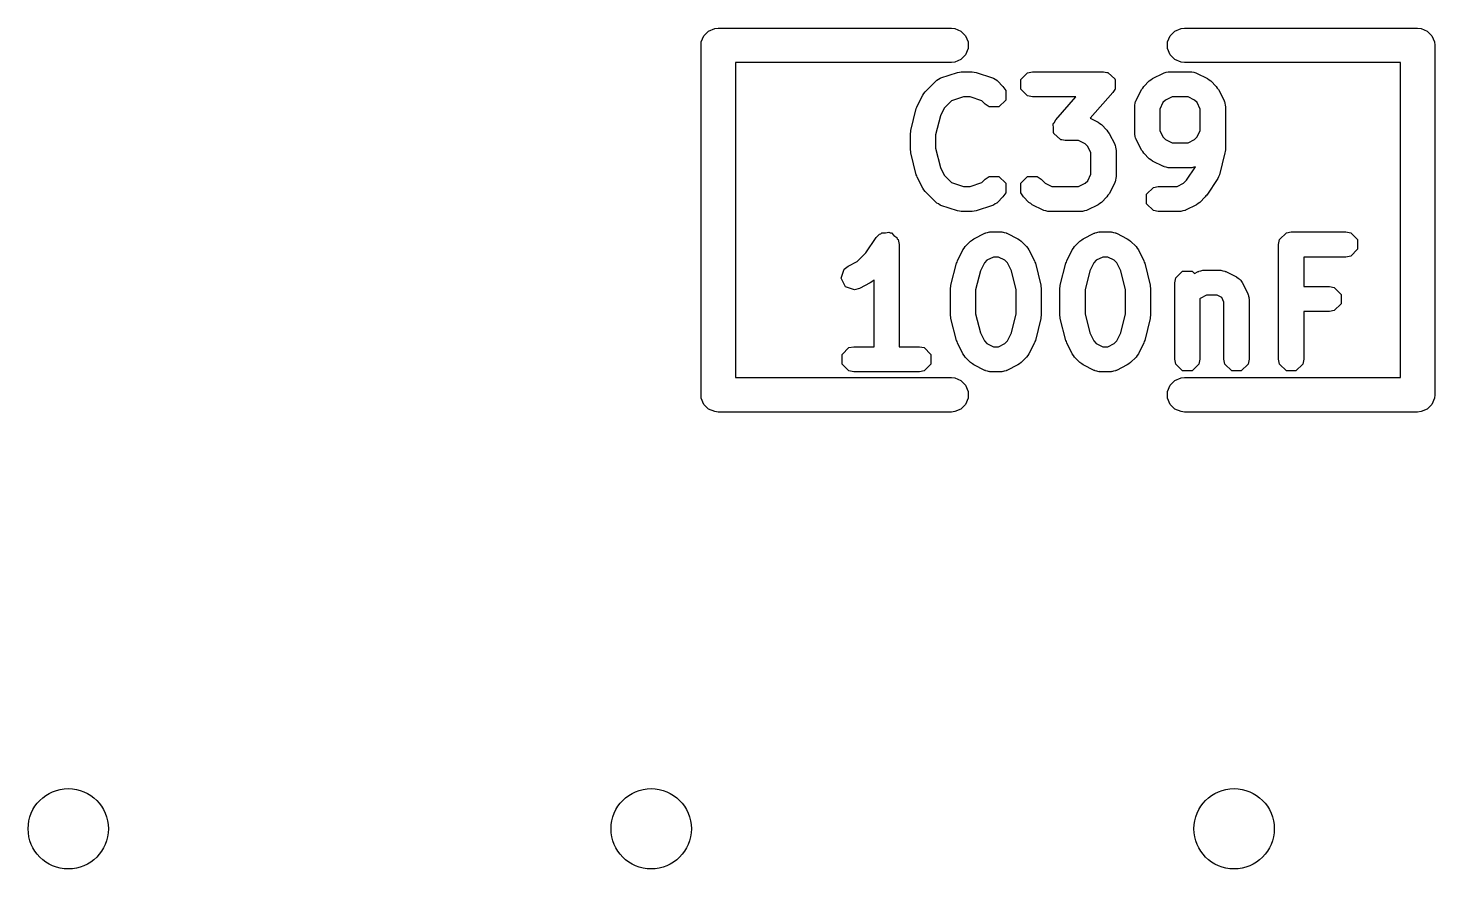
# Model space of a CAD drawing. Extents: x 3.77 to 7.16, y -4.93 to -3.32.
# Drawn here: x 6.1932 to 6.4346, y -4.6106 to -4.4662 of the extents above; entities that cross this region are included whole.
import ezdxf

# ---------------------------------------------------------------- set-up
doc = ezdxf.new("R2010")
doc.units = 0
doc.header["$MEASUREMENT"] = 0
doc.layers.add('BLACK', color=7, linetype='CONTINUOUS')

msp = doc.modelspace()

# ---------------------------------------------------------------- linework, layer by layer
at = {"layer": 'BLACK', "linetype": 'CONTINUOUS'}
for p, q in [((6.30914, -4.46755), (6.30996, -4.46673)), ((6.30996, -4.46673), (6.31102, -4.46629)), ((6.31102, -4.46629), (6.3116, -4.46623)), ((6.3116, -4.46623), (6.3516, -4.46623)), ((6.3516, -4.46623), (6.35218, -4.46629)), ((6.35218, -4.46629), (6.35324, -4.46673)), ((6.35324, -4.46673), (6.35405, -4.46755)), ((6.38914, -4.46755), (6.38996, -4.46673)), ((6.38996, -4.46673), (6.39102, -4.46629)), ((6.39102, -4.46629), (6.3916, -4.46623)), ((6.3916, -4.46623), (6.4316, -4.46623)), ((6.4316, -4.46623), (6.43218, -4.46629)), ((6.43218, -4.46629), (6.43324, -4.46673)), ((6.43324, -4.46673), (6.43405, -4.46755)), ((6.30865, -4.46919), (6.3087, -4.46861)), ((6.30865, -4.52919), (6.30865, -4.46919)), ((6.3087, -4.46861), (6.30914, -4.46755)), ((6.35405, -4.46755), (6.3545, -4.46861)), ((6.3545, -4.46861), (6.3545, -4.46976)), ((6.3887, -4.46861), (6.38914, -4.46755)), ((6.3887, -4.46976), (6.3887, -4.46861)), ((6.43405, -4.46755), (6.4345, -4.46861)), ((6.4345, -4.46861), (6.43455, -4.46919)), ((6.43455, -4.46919), (6.43455, -4.52919)), ((6.35324, -4.47164), (6.35218, -4.47208)), ((6.35405, -4.47083), (6.35324, -4.47164)), ((6.3545, -4.46976), (6.35405, -4.47083)), ((6.38914, -4.47083), (6.3887, -4.46976)), ((6.38996, -4.47164), (6.38914, -4.47083)), ((6.39102, -4.47208), (6.38996, -4.47164)), ((6.3516, -4.47214), (6.31455, -4.47214)), ((6.31455, -4.47214), (6.31455, -4.52623)), ((6.34981, -4.47478), (6.35263, -4.47384)), ((6.35218, -4.47208), (6.3516, -4.47214)), ((6.35263, -4.47384), (6.35297, -4.47379)), ((6.35297, -4.47379), (6.35331, -4.47373)), ((6.35331, -4.47373), (6.35518, -4.47373)), ((6.35518, -4.47373), (6.35552, -4.47379)), ((6.35552, -4.47379), (6.35586, -4.47384)), ((6.35586, -4.47384), (6.35868, -4.47478)), ((6.36352, -4.47505), (6.36468, -4.47389)), ((6.36468, -4.47389), (6.3655, -4.47373)), ((6.3655, -4.47373), (6.3777, -4.47373)), ((6.3777, -4.47373), (6.3783, -4.47385)), ((6.3783, -4.47385), (6.37839, -4.47384)), ((6.37839, -4.47384), (6.37842, -4.47387)), ((6.37842, -4.47387), (6.37852, -4.47389)), ((6.37852, -4.47389), (6.37905, -4.47443)), ((6.37905, -4.47443), (6.37962, -4.47492)), ((6.38612, -4.47489), (6.38799, -4.47395)), ((6.38799, -4.47395), (6.3881, -4.47393)), ((6.3881, -4.47393), (6.38813, -4.47389)), ((6.38813, -4.47389), (6.38847, -4.47382)), ((6.38847, -4.47382), (6.3888, -4.47373)), ((6.3888, -4.47373), (6.38885, -4.47375)), ((6.38885, -4.47375), (6.38895, -4.47373)), ((6.38895, -4.47373), (6.39271, -4.47373)), ((6.3916, -4.47214), (6.39102, -4.47208)), ((6.42865, -4.47214), (6.3916, -4.47214)), ((6.39271, -4.47373), (6.39281, -4.47375)), ((6.39281, -4.47375), (6.39286, -4.47373)), ((6.39286, -4.47373), (6.39319, -4.47382)), ((6.39319, -4.47382), (6.39353, -4.47389)), ((6.39353, -4.47389), (6.39356, -4.47393)), ((6.39356, -4.47393), (6.39367, -4.47395)), ((6.39367, -4.47395), (6.39554, -4.47489)), ((6.42865, -4.52623), (6.42865, -4.47214)), ((6.3471, -4.47717), (6.34897, -4.47529)), ((6.34897, -4.47529), (6.34906, -4.47524)), ((6.34906, -4.47524), (6.34908, -4.47519)), ((6.34908, -4.47519), (6.34938, -4.47502)), ((6.34938, -4.47502), (6.34967, -4.47483)), ((6.34967, -4.47483), (6.34972, -4.47483)), ((6.34972, -4.47483), (6.34981, -4.47478)), ((6.35868, -4.47478), (6.35877, -4.47483)), ((6.35877, -4.47483), (6.35882, -4.47483)), ((6.35882, -4.47483), (6.35911, -4.47502)), ((6.35911, -4.47502), (6.35941, -4.47519)), ((6.35941, -4.47519), (6.35943, -4.47524)), ((6.35943, -4.47524), (6.35952, -4.47529)), ((6.35952, -4.47529), (6.36046, -4.47623)), ((6.36046, -4.47623), (6.36092, -4.47693)), ((6.36352, -4.4767), (6.36352, -4.47505)), ((6.36468, -4.47786), (6.36352, -4.4767)), ((6.37962, -4.47676), (6.37932, -4.47729)), ((6.37962, -4.47492), (6.37963, -4.475)), ((6.37968, -4.4767), (6.37962, -4.47676)), ((6.37963, -4.475), (6.37968, -4.47505)), ((6.37968, -4.47505), (6.37968, -4.47581)), ((6.37968, -4.47581), (6.37973, -4.47657)), ((6.37973, -4.47657), (6.37968, -4.47665)), ((6.37968, -4.47665), (6.37968, -4.4767)), ((6.38328, -4.47867), (6.38422, -4.47679)), ((6.38422, -4.47679), (6.38443, -4.47652)), ((6.38443, -4.47652), (6.38462, -4.47623)), ((6.38462, -4.47623), (6.38556, -4.47529)), ((6.38556, -4.47529), (6.38584, -4.4751)), ((6.38584, -4.4751), (6.38612, -4.47489)), ((6.39554, -4.47489), (6.39582, -4.4751)), ((6.39582, -4.4751), (6.3961, -4.47529)), ((6.3961, -4.47529), (6.39704, -4.47623)), ((6.39704, -4.47623), (6.39723, -4.47652)), ((6.39723, -4.47652), (6.39744, -4.47679)), ((6.39744, -4.47679), (6.39838, -4.47867)), ((6.34576, -4.47961), (6.34669, -4.47773)), ((6.34669, -4.47773), (6.3469, -4.47746)), ((6.3469, -4.47746), (6.3471, -4.47717)), ((6.35165, -4.47869), (6.35038, -4.47996)), ((6.35366, -4.47803), (6.35165, -4.47869)), ((6.35483, -4.47803), (6.35366, -4.47803)), ((6.35684, -4.47869), (6.35483, -4.47803)), ((6.35741, -4.47927), (6.35684, -4.47869)), ((6.35811, -4.47974), (6.35741, -4.47927)), ((6.36092, -4.47858), (6.35976, -4.47974)), ((6.36092, -4.47693), (6.36092, -4.47858)), ((6.3655, -4.47803), (6.36468, -4.47786)), ((6.37296, -4.47803), (6.3655, -4.47803)), ((6.36951, -4.48197), (6.37296, -4.47803)), ((6.37932, -4.47729), (6.37544, -4.48172)), ((6.38306, -4.47948), (6.38315, -4.47914)), ((6.38315, -4.47914), (6.38322, -4.47881)), ((6.38322, -4.47881), (6.38325, -4.47877)), ((6.38325, -4.47877), (6.38328, -4.47867)), ((6.38791, -4.47903), (6.38735, -4.48014)), ((6.38835, -4.47858), (6.38791, -4.47903)), ((6.38946, -4.47803), (6.38835, -4.47858)), ((6.3922, -4.47803), (6.38946, -4.47803)), ((6.39331, -4.47858), (6.3922, -4.47803)), ((6.39375, -4.47903), (6.39331, -4.47858)), ((6.39431, -4.48014), (6.39375, -4.47903)), ((6.39838, -4.47867), (6.39841, -4.47877)), ((6.39841, -4.47877), (6.39845, -4.47881)), ((6.39845, -4.47881), (6.39851, -4.47914)), ((6.39851, -4.47914), (6.3986, -4.47948)), ((6.34465, -4.4838), (6.34559, -4.48005)), ((6.34559, -4.48005), (6.34569, -4.47983)), ((6.34569, -4.47983), (6.34576, -4.47961)), ((6.34971, -4.48132), (6.34889, -4.48458)), ((6.35038, -4.47996), (6.34971, -4.48132)), ((6.35976, -4.47974), (6.35811, -4.47974)), ((6.37544, -4.48172), (6.37678, -4.4824)), ((6.38305, -4.47963), (6.38307, -4.47952)), ((6.38305, -4.48432), (6.38305, -4.47963)), ((6.38307, -4.47952), (6.38306, -4.47948)), ((6.38735, -4.48014), (6.38735, -4.48381)), ((6.39431, -4.48381), (6.39431, -4.48014)), ((6.3986, -4.47948), (6.39859, -4.47952)), ((6.39859, -4.47952), (6.39861, -4.47963)), ((6.39861, -4.47963), (6.39861, -4.48713)), ((6.34459, -4.48432), (6.34464, -4.48406)), ((6.34464, -4.48406), (6.34465, -4.4838)), ((6.36909, -4.48269), (6.36914, -4.48261)), ((6.36914, -4.48345), (6.36909, -4.48269)), ((6.36914, -4.48256), (6.36921, -4.4825)), ((6.36914, -4.48261), (6.36914, -4.48256)), ((6.36914, -4.4842), (6.36914, -4.48345)), ((6.36921, -4.4825), (6.36951, -4.48197)), ((6.37678, -4.4824), (6.37705, -4.48261)), ((6.37705, -4.48261), (6.37734, -4.4828)), ((6.37734, -4.4828), (6.37828, -4.48374)), ((6.37828, -4.48374), (6.37847, -4.48402)), ((6.37847, -4.48402), (6.37868, -4.4843)), ((6.38735, -4.48381), (6.38791, -4.48492)), ((6.39375, -4.48492), (6.39431, -4.48381)), ((6.34459, -4.48713), (6.34459, -4.48432)), ((6.34889, -4.48458), (6.34889, -4.48687)), ((6.3692, -4.48426), (6.36914, -4.4842)), ((6.3692, -4.48433), (6.3692, -4.48426)), ((6.36977, -4.48483), (6.3692, -4.48433)), ((6.37031, -4.48537), (6.36977, -4.48483)), ((6.37041, -4.48539), (6.37031, -4.48537)), ((6.37044, -4.48542), (6.37041, -4.48539)), ((6.37053, -4.48541), (6.37044, -4.48542)), ((6.37113, -4.48553), (6.37053, -4.48541)), ((6.37344, -4.48553), (6.37113, -4.48553)), ((6.37455, -4.48609), (6.37344, -4.48553)), ((6.37499, -4.48653), (6.37455, -4.48609)), ((6.37555, -4.48764), (6.37499, -4.48653)), ((6.37868, -4.4843), (6.37962, -4.48617)), ((6.37962, -4.48617), (6.37965, -4.48628)), ((6.37965, -4.48628), (6.37968, -4.48631)), ((6.37968, -4.48631), (6.37975, -4.48665)), ((6.38307, -4.48443), (6.38305, -4.48432)), ((6.38306, -4.48447), (6.38307, -4.48443)), ((6.38315, -4.4848), (6.38306, -4.48447)), ((6.38322, -4.48514), (6.38315, -4.4848)), ((6.38325, -4.48518), (6.38322, -4.48514)), ((6.38328, -4.48528), (6.38325, -4.48518)), ((6.38422, -4.48716), (6.38328, -4.48528)), ((6.38791, -4.48492), (6.38835, -4.48537)), ((6.38835, -4.48537), (6.38946, -4.48592)), ((6.38946, -4.48592), (6.3922, -4.48592)), ((6.3922, -4.48592), (6.39331, -4.48537)), ((6.39331, -4.48537), (6.39375, -4.48492)), ((6.34464, -4.48739), (6.34459, -4.48713)), ((6.34465, -4.48766), (6.34464, -4.48739)), ((6.34559, -4.49141), (6.34465, -4.48766)), ((6.34889, -4.48687), (6.34971, -4.49014)), ((6.37555, -4.49132), (6.37555, -4.48764)), ((6.37975, -4.48665), (6.37984, -4.48698)), ((6.37984, -4.48698), (6.37983, -4.48703)), ((6.37983, -4.48703), (6.37985, -4.48713)), ((6.37985, -4.48713), (6.37985, -4.49182)), ((6.38443, -4.48743), (6.38422, -4.48716)), ((6.38462, -4.48772), (6.38443, -4.48743)), ((6.38556, -4.48865), (6.38462, -4.48772)), ((6.38584, -4.48885), (6.38556, -4.48865)), ((6.38612, -4.48906), (6.38584, -4.48885)), ((6.39854, -4.48766), (6.39761, -4.49141)), ((6.39856, -4.48739), (6.39854, -4.48766)), ((6.39861, -4.48713), (6.39856, -4.48739)), ((6.34971, -4.49014), (6.35038, -4.49149)), ((6.37499, -4.49243), (6.37555, -4.49132)), ((6.38799, -4.49), (6.38612, -4.48906)), ((6.3881, -4.49002), (6.38799, -4.49)), ((6.38813, -4.49006), (6.3881, -4.49002)), ((6.38847, -4.49013), (6.38813, -4.49006)), ((6.3888, -4.49022), (6.38847, -4.49013)), ((6.38885, -4.4902), (6.3888, -4.49022)), ((6.38895, -4.49022), (6.38885, -4.4902)), ((6.39271, -4.49022), (6.38895, -4.49022)), ((6.39197, -4.49233), (6.39348, -4.49007)), ((6.39281, -4.4902), (6.39271, -4.49022)), ((6.39286, -4.49022), (6.39281, -4.4902)), ((6.39319, -4.49013), (6.39286, -4.49022)), ((6.39348, -4.49007), (6.39319, -4.49013)), ((6.34569, -4.49162), (6.34559, -4.49141)), ((6.34576, -4.49185), (6.34569, -4.49162)), ((6.34669, -4.49372), (6.34576, -4.49185)), ((6.3469, -4.494), (6.34669, -4.49372)), ((6.35038, -4.49149), (6.35165, -4.49276)), ((6.35165, -4.49276), (6.35366, -4.49343)), ((6.35366, -4.49343), (6.35483, -4.49343)), ((6.35483, -4.49343), (6.35684, -4.49276)), ((6.35684, -4.49276), (6.35741, -4.49218)), ((6.35741, -4.49218), (6.35811, -4.49171)), ((6.35811, -4.49171), (6.35976, -4.49171)), ((6.35976, -4.49171), (6.36092, -4.49288)), ((6.36092, -4.49288), (6.36092, -4.49452)), ((6.36352, -4.49288), (6.36468, -4.49171)), ((6.36352, -4.49452), (6.36352, -4.49288)), ((6.36468, -4.49171), (6.36632, -4.49171)), ((6.36632, -4.49171), (6.36702, -4.49218)), ((6.36702, -4.49218), (6.36771, -4.49287)), ((6.36771, -4.49287), (6.36882, -4.49343)), ((6.36882, -4.49343), (6.37344, -4.49343)), ((6.37344, -4.49343), (6.37455, -4.49287)), ((6.37455, -4.49287), (6.37499, -4.49243)), ((6.37962, -4.49279), (6.37868, -4.49466)), ((6.37965, -4.49268), (6.37962, -4.49279)), ((6.37968, -4.49265), (6.37965, -4.49268)), ((6.37975, -4.49231), (6.37968, -4.49265)), ((6.37984, -4.49198), (6.37975, -4.49231)), ((6.37985, -4.49182), (6.37983, -4.49193)), ((6.37983, -4.49193), (6.37984, -4.49198)), ((6.38509, -4.49475), (6.38626, -4.49359)), ((6.38626, -4.49359), (6.38708, -4.49343)), ((6.38708, -4.49343), (6.39032, -4.49343)), ((6.39032, -4.49343), (6.39143, -4.49287)), ((6.39143, -4.49287), (6.39197, -4.49233)), ((6.39731, -4.49208), (6.39543, -4.49489)), ((6.39745, -4.49174), (6.39731, -4.49208)), ((6.39761, -4.49141), (6.39745, -4.49174)), ((6.3471, -4.49428), (6.3469, -4.494)), ((6.34897, -4.49616), (6.3471, -4.49428)), ((6.34906, -4.49622), (6.34897, -4.49616)), ((6.35952, -4.49616), (6.35943, -4.49622)), ((6.36046, -4.49522), (6.35952, -4.49616)), ((6.36092, -4.49452), (6.36046, -4.49522)), ((6.36398, -4.49522), (6.36352, -4.49452)), ((6.36492, -4.49616), (6.36398, -4.49522)), ((6.36521, -4.49635), (6.36492, -4.49616)), ((6.37734, -4.49616), (6.37705, -4.49635)), ((6.37828, -4.49522), (6.37734, -4.49616)), ((6.37847, -4.49493), (6.37828, -4.49522)), ((6.37868, -4.49466), (6.37847, -4.49493)), ((6.38509, -4.4964), (6.38509, -4.49475)), ((6.39423, -4.49616), (6.39394, -4.49635)), ((6.39516, -4.49522), (6.39423, -4.49616)), ((6.39528, -4.49504), (6.39516, -4.49522)), ((6.39543, -4.49489), (6.39528, -4.49504)), ((6.34908, -4.49626), (6.34906, -4.49622)), ((6.34938, -4.49643), (6.34908, -4.49626)), ((6.34967, -4.49663), (6.34938, -4.49643)), ((6.34972, -4.49663), (6.34967, -4.49663)), ((6.34981, -4.49668), (6.34972, -4.49663)), ((6.35263, -4.49762), (6.34981, -4.49668)), ((6.35297, -4.49766), (6.35263, -4.49762)), ((6.35331, -4.49773), (6.35297, -4.49766)), ((6.35518, -4.49773), (6.35331, -4.49773)), ((6.35552, -4.49766), (6.35518, -4.49773)), ((6.35586, -4.49762), (6.35552, -4.49766)), ((6.35868, -4.49668), (6.35586, -4.49762)), ((6.35877, -4.49663), (6.35868, -4.49668)), ((6.35882, -4.49663), (6.35877, -4.49663)), ((6.35911, -4.49643), (6.35882, -4.49663)), ((6.35941, -4.49626), (6.35911, -4.49643)), ((6.35943, -4.49622), (6.35941, -4.49626)), ((6.36548, -4.49656), (6.36521, -4.49635)), ((6.36735, -4.4975), (6.36548, -4.49656)), ((6.36746, -4.49753), (6.36735, -4.4975)), ((6.36749, -4.49756), (6.36746, -4.49753)), ((6.36783, -4.49763), (6.36749, -4.49756)), ((6.36816, -4.49772), (6.36783, -4.49763)), ((6.36821, -4.49771), (6.36816, -4.49772)), ((6.36832, -4.49773), (6.36821, -4.49771)), ((6.37394, -4.49773), (6.36832, -4.49773)), ((6.37405, -4.49771), (6.37394, -4.49773)), ((6.3741, -4.49772), (6.37405, -4.49771)), ((6.37443, -4.49763), (6.3741, -4.49772)), ((6.37477, -4.49756), (6.37443, -4.49763)), ((6.3748, -4.49753), (6.37477, -4.49756)), ((6.37491, -4.4975), (6.3748, -4.49753)), ((6.37678, -4.49656), (6.37491, -4.4975)), ((6.37705, -4.49635), (6.37678, -4.49656)), ((6.38626, -4.49756), (6.38509, -4.4964)), ((6.38708, -4.49773), (6.38626, -4.49756)), ((6.39083, -4.49773), (6.38708, -4.49773)), ((6.39094, -4.49771), (6.39083, -4.49773)), ((6.39098, -4.49772), (6.39094, -4.49771)), ((6.39132, -4.49763), (6.39098, -4.49772)), ((6.39165, -4.49756), (6.39132, -4.49763)), ((6.39169, -4.49753), (6.39165, -4.49756)), ((6.39179, -4.4975), (6.39169, -4.49753)), ((6.39367, -4.49656), (6.39179, -4.4975)), ((6.39394, -4.49635), (6.39367, -4.49656)), ((6.33694, -4.50482), (6.33869, -4.50218)), ((6.33869, -4.50218), (6.33929, -4.50159)), ((6.33929, -4.50159), (6.3395, -4.50155)), ((6.3395, -4.50155), (6.33966, -4.50139)), ((6.33966, -4.50139), (6.34029, -4.50139)), ((6.34029, -4.50139), (6.3409, -4.50127)), ((6.3409, -4.50127), (6.34108, -4.50139)), ((6.34108, -4.50139), (6.34131, -4.50139)), ((6.34131, -4.50139), (6.34175, -4.50183)), ((6.34175, -4.50183), (6.34227, -4.50218)), ((6.34227, -4.50218), (6.34231, -4.5024)), ((6.34231, -4.5024), (6.34247, -4.50255)), ((6.34247, -4.50255), (6.34263, -4.50338)), ((6.34263, -4.50338), (6.34263, -4.52093)), ((6.35397, -4.50373), (6.35491, -4.50279)), ((6.35491, -4.50279), (6.3552, -4.5026)), ((6.3552, -4.5026), (6.35547, -4.50239)), ((6.35547, -4.50239), (6.35735, -4.50145)), ((6.35735, -4.50145), (6.35745, -4.50143)), ((6.35745, -4.50143), (6.35748, -4.50139)), ((6.35748, -4.50139), (6.35782, -4.50132)), ((6.35782, -4.50132), (6.35815, -4.50123)), ((6.35815, -4.50123), (6.3582, -4.50125)), ((6.3582, -4.50125), (6.35831, -4.50123)), ((6.35831, -4.50123), (6.36018, -4.50123)), ((6.36018, -4.50123), (6.36029, -4.50125)), ((6.36029, -4.50125), (6.36034, -4.50123)), ((6.36034, -4.50123), (6.36067, -4.50132)), ((6.36067, -4.50132), (6.36101, -4.50139)), ((6.36101, -4.50139), (6.36104, -4.50143)), ((6.36104, -4.50143), (6.36114, -4.50145)), ((6.36114, -4.50145), (6.36302, -4.50239)), ((6.36302, -4.50239), (6.36329, -4.5026)), ((6.36329, -4.5026), (6.36358, -4.50279)), ((6.36358, -4.50279), (6.36452, -4.50373)), ((6.37273, -4.50373), (6.37367, -4.50279)), ((6.37367, -4.50279), (6.37396, -4.5026)), ((6.37396, -4.5026), (6.37423, -4.50239)), ((6.37423, -4.50239), (6.37611, -4.50145)), ((6.37611, -4.50145), (6.37621, -4.50143)), ((6.37621, -4.50143), (6.37625, -4.50139)), ((6.37625, -4.50139), (6.37658, -4.50132)), ((6.37658, -4.50132), (6.37692, -4.50123)), ((6.37692, -4.50123), (6.37696, -4.50125)), ((6.37696, -4.50125), (6.37707, -4.50123)), ((6.37707, -4.50123), (6.37894, -4.50123)), ((6.37894, -4.50123), (6.37905, -4.50125)), ((6.37905, -4.50125), (6.3791, -4.50123)), ((6.3791, -4.50123), (6.37943, -4.50132)), ((6.37943, -4.50132), (6.37977, -4.50139)), ((6.37977, -4.50139), (6.3798, -4.50143)), ((6.3798, -4.50143), (6.37991, -4.50145)), ((6.37991, -4.50145), (6.38178, -4.50239)), ((6.38178, -4.50239), (6.38205, -4.5026)), ((6.38205, -4.5026), (6.38234, -4.50279)), ((6.38234, -4.50279), (6.38328, -4.50373)), ((6.40775, -4.50338), (6.40792, -4.50255)), ((6.40775, -4.52308), (6.40775, -4.50338)), ((6.40792, -4.50255), (6.40908, -4.50139)), ((6.40908, -4.50139), (6.4099, -4.50123)), ((6.4099, -4.50123), (6.41928, -4.50123)), ((6.41928, -4.50123), (6.42011, -4.50139)), ((6.42011, -4.50139), (6.42127, -4.50255)), ((6.42127, -4.50255), (6.42127, -4.5042)), ((6.33546, -4.5063), (6.33694, -4.50482)), ((6.35263, -4.50617), (6.35357, -4.50429)), ((6.35357, -4.50429), (6.35378, -4.50402)), ((6.35378, -4.50402), (6.35397, -4.50373)), ((6.35881, -4.50553), (6.3577, -4.50608)), ((6.35968, -4.50553), (6.35881, -4.50553)), ((6.36079, -4.50608), (6.35968, -4.50553)), ((6.36452, -4.50373), (6.36471, -4.50402)), ((6.36471, -4.50402), (6.36492, -4.50429)), ((6.36492, -4.50429), (6.36586, -4.50617)), ((6.37139, -4.50617), (6.37233, -4.50429)), ((6.37233, -4.50429), (6.37254, -4.50402)), ((6.37254, -4.50402), (6.37273, -4.50373)), ((6.37758, -4.50553), (6.37647, -4.50608)), ((6.37844, -4.50553), (6.37758, -4.50553)), ((6.37955, -4.50608), (6.37844, -4.50553)), ((6.38328, -4.50373), (6.38347, -4.50402)), ((6.38347, -4.50402), (6.38368, -4.50429)), ((6.38368, -4.50429), (6.38462, -4.50617)), ((6.41928, -4.50553), (6.41205, -4.50553)), ((6.41205, -4.50553), (6.41205, -4.51061)), ((6.42011, -4.50536), (6.41928, -4.50553)), ((6.42127, -4.5042), (6.42011, -4.50536)), ((6.33271, -4.50916), (6.33323, -4.5076)), ((6.33323, -4.5076), (6.33389, -4.50708)), ((6.33389, -4.50708), (6.33546, -4.5063)), ((6.35153, -4.51036), (6.35247, -4.50661)), ((6.35247, -4.50661), (6.35257, -4.5064)), ((6.35257, -4.5064), (6.35263, -4.50617)), ((6.35658, -4.50788), (6.35577, -4.51115)), ((6.35726, -4.50653), (6.35658, -4.50788)), ((6.3577, -4.50608), (6.35726, -4.50653)), ((6.36123, -4.50653), (6.36079, -4.50608)), ((6.36191, -4.50788), (6.36123, -4.50653)), ((6.36272, -4.51115), (6.36191, -4.50788)), ((6.36586, -4.50617), (6.36592, -4.5064)), ((6.36592, -4.5064), (6.36602, -4.50661)), ((6.36602, -4.50661), (6.36696, -4.51036)), ((6.37029, -4.51036), (6.37123, -4.50661)), ((6.37123, -4.50661), (6.37133, -4.5064)), ((6.37133, -4.5064), (6.37139, -4.50617)), ((6.37534, -4.50788), (6.37453, -4.51115)), ((6.37602, -4.50653), (6.37534, -4.50788)), ((6.37647, -4.50608), (6.37602, -4.50653)), ((6.37999, -4.50653), (6.37955, -4.50608)), ((6.38067, -4.50788), (6.37999, -4.50653)), ((6.38149, -4.51115), (6.38067, -4.50788)), ((6.38462, -4.50617), (6.38468, -4.5064)), ((6.38468, -4.5064), (6.38478, -4.50661)), ((6.38478, -4.50661), (6.38572, -4.51036)), ((6.39009, -4.50912), (6.39126, -4.50796)), ((6.39126, -4.50796), (6.3929, -4.50796)), ((6.3929, -4.50796), (6.39329, -4.50834)), ((6.39329, -4.50834), (6.39393, -4.50802)), ((6.39393, -4.50802), (6.39403, -4.50799)), ((6.39403, -4.50799), (6.39407, -4.50796)), ((6.39407, -4.50796), (6.39441, -4.50789)), ((6.39441, -4.50789), (6.39474, -4.5078)), ((6.39474, -4.5078), (6.39479, -4.50781)), ((6.39479, -4.50781), (6.39489, -4.50779)), ((6.39489, -4.50779), (6.39771, -4.50779)), ((6.39771, -4.50779), (6.39781, -4.50781)), ((6.39781, -4.50781), (6.39786, -4.5078)), ((6.39786, -4.5078), (6.39819, -4.50789)), ((6.39819, -4.50789), (6.39853, -4.50796)), ((6.39853, -4.50796), (6.39856, -4.50799)), ((6.39856, -4.50799), (6.39867, -4.50802)), ((6.39867, -4.50802), (6.40054, -4.50896)), ((6.33345, -4.51063), (6.33271, -4.50916)), ((6.33501, -4.51115), (6.33345, -4.51063)), ((6.33769, -4.50999), (6.33582, -4.51093)), ((6.33796, -4.50978), (6.33769, -4.50999)), ((6.33825, -4.50959), (6.33796, -4.50978)), ((6.33833, -4.50951), (6.33825, -4.50959)), ((6.33833, -4.52093), (6.33833, -4.50951)), ((6.35147, -4.51088), (6.35152, -4.51062)), ((6.35152, -4.51062), (6.35153, -4.51036)), ((6.36696, -4.51036), (6.36697, -4.51062)), ((6.36697, -4.51062), (6.36702, -4.51088)), ((6.37023, -4.51088), (6.37028, -4.51062)), ((6.37028, -4.51062), (6.37029, -4.51036)), ((6.38572, -4.51036), (6.38573, -4.51062)), ((6.38573, -4.51062), (6.38579, -4.51088)), ((6.38993, -4.50994), (6.39009, -4.50912)), ((6.38993, -4.52308), (6.38993, -4.50994)), ((6.40054, -4.50896), (6.40088, -4.50922)), ((6.40088, -4.50922), (6.40099, -4.50926)), ((6.40099, -4.50926), (6.40109, -4.50938)), ((6.40109, -4.50938), (6.40121, -4.50947)), ((6.40121, -4.50947), (6.40124, -4.50958)), ((6.40124, -4.50958), (6.40151, -4.50992)), ((6.40151, -4.50992), (6.40244, -4.5118)), ((6.41205, -4.51061), (6.41647, -4.51061)), ((6.41647, -4.51061), (6.41729, -4.51077)), ((6.33582, -4.51093), (6.33501, -4.51115)), ((6.35147, -4.51557), (6.35147, -4.51088)), ((6.35577, -4.51115), (6.35577, -4.51531)), ((6.36272, -4.51531), (6.36272, -4.51115)), ((6.36702, -4.51088), (6.36702, -4.51557)), ((6.37023, -4.51557), (6.37023, -4.51088)), ((6.37453, -4.51115), (6.37453, -4.51531)), ((6.38149, -4.51531), (6.38149, -4.51115)), ((6.38579, -4.51088), (6.38579, -4.51557)), ((6.39429, -4.51265), (6.39423, -4.51271)), ((6.39423, -4.51271), (6.39423, -4.52308)), ((6.3954, -4.51209), (6.39429, -4.51265)), ((6.3972, -4.51209), (6.3954, -4.51209)), ((6.39798, -4.51248), (6.3972, -4.51209)), ((6.39837, -4.51327), (6.39798, -4.51248)), ((6.40244, -4.5118), (6.40247, -4.5119)), ((6.40247, -4.5119), (6.40251, -4.51194)), ((6.40251, -4.51194), (6.40257, -4.51227)), ((6.40257, -4.51227), (6.40267, -4.51261)), ((6.40267, -4.51261), (6.40265, -4.51265)), ((6.40265, -4.51265), (6.40267, -4.51276)), ((6.40267, -4.51276), (6.40267, -4.52308)), ((6.41729, -4.51077), (6.41845, -4.51194)), ((6.41845, -4.51194), (6.41845, -4.51358)), ((6.35577, -4.51531), (6.35658, -4.51857)), ((6.36191, -4.51857), (6.36272, -4.51531)), ((6.37453, -4.51531), (6.37534, -4.51857)), ((6.38067, -4.51857), (6.38149, -4.51531)), ((6.39837, -4.52308), (6.39837, -4.51327)), ((6.41647, -4.51491), (6.41205, -4.51491)), ((6.41205, -4.51491), (6.41205, -4.52308)), ((6.41729, -4.51474), (6.41647, -4.51491)), ((6.41845, -4.51358), (6.41729, -4.51474)), ((6.35152, -4.51583), (6.35147, -4.51557)), ((6.35153, -4.51609), (6.35152, -4.51583)), ((6.35247, -4.51985), (6.35153, -4.51609)), ((6.36696, -4.51609), (6.36602, -4.51985)), ((6.36697, -4.51583), (6.36696, -4.51609)), ((6.36702, -4.51557), (6.36697, -4.51583)), ((6.37028, -4.51583), (6.37023, -4.51557)), ((6.37029, -4.51609), (6.37028, -4.51583)), ((6.37123, -4.51985), (6.37029, -4.51609)), ((6.38572, -4.51609), (6.38478, -4.51985)), ((6.38573, -4.51583), (6.38572, -4.51609)), ((6.38579, -4.51557), (6.38573, -4.51583)), ((6.35257, -4.52006), (6.35247, -4.51985)), ((6.35263, -4.52029), (6.35257, -4.52006)), ((6.35357, -4.52216), (6.35263, -4.52029)), ((6.35658, -4.51857), (6.35726, -4.51993)), ((6.35726, -4.51993), (6.3577, -4.52037)), ((6.36079, -4.52037), (6.36123, -4.51993)), ((6.36123, -4.51993), (6.36191, -4.51857)), ((6.36586, -4.52029), (6.36492, -4.52216)), ((6.36592, -4.52006), (6.36586, -4.52029)), ((6.36602, -4.51985), (6.36592, -4.52006)), ((6.37133, -4.52006), (6.37123, -4.51985)), ((6.37139, -4.52029), (6.37133, -4.52006)), ((6.37233, -4.52216), (6.37139, -4.52029)), ((6.37534, -4.51857), (6.37602, -4.51993)), ((6.37602, -4.51993), (6.37647, -4.52037)), ((6.37955, -4.52037), (6.37999, -4.51993)), ((6.37999, -4.51993), (6.38067, -4.51857)), ((6.38462, -4.52029), (6.38368, -4.52216)), ((6.38468, -4.52006), (6.38462, -4.52029)), ((6.38478, -4.51985), (6.38468, -4.52006)), ((6.33287, -4.52225), (6.33403, -4.52109)), ((6.33287, -4.5239), (6.33287, -4.52225)), ((6.33403, -4.52109), (6.33485, -4.52093)), ((6.33485, -4.52093), (6.33833, -4.52093)), ((6.34263, -4.52093), (6.34611, -4.52093)), ((6.34611, -4.52093), (6.34693, -4.52109)), ((6.34693, -4.52109), (6.3481, -4.52225)), ((6.3481, -4.52225), (6.3481, -4.5239)), ((6.35378, -4.52243), (6.35357, -4.52216)), ((6.35397, -4.52272), (6.35378, -4.52243)), ((6.35491, -4.52366), (6.35397, -4.52272)), ((6.3577, -4.52037), (6.35881, -4.52093)), ((6.35881, -4.52093), (6.35968, -4.52093)), ((6.35968, -4.52093), (6.36079, -4.52037)), ((6.36452, -4.52272), (6.36358, -4.52366)), ((6.36471, -4.52243), (6.36452, -4.52272)), ((6.36492, -4.52216), (6.36471, -4.52243)), ((6.37254, -4.52243), (6.37233, -4.52216)), ((6.37273, -4.52272), (6.37254, -4.52243)), ((6.37367, -4.52366), (6.37273, -4.52272)), ((6.37647, -4.52037), (6.37758, -4.52093)), ((6.37758, -4.52093), (6.37844, -4.52093)), ((6.37844, -4.52093), (6.37955, -4.52037)), ((6.38328, -4.52272), (6.38234, -4.52366)), ((6.38347, -4.52243), (6.38328, -4.52272)), ((6.38368, -4.52216), (6.38347, -4.52243)), ((6.33403, -4.52506), (6.33287, -4.5239)), ((6.33485, -4.52523), (6.33403, -4.52506)), ((6.34693, -4.52506), (6.34611, -4.52523)), ((6.3481, -4.5239), (6.34693, -4.52506)), ((6.3552, -4.52385), (6.35491, -4.52366)), ((6.35547, -4.52406), (6.3552, -4.52385)), ((6.35735, -4.525), (6.35547, -4.52406)), ((6.35745, -4.52503), (6.35735, -4.525)), ((6.35748, -4.52506), (6.35745, -4.52503)), ((6.35782, -4.52513), (6.35748, -4.52506)), ((6.35815, -4.52522), (6.35782, -4.52513)), ((6.36067, -4.52513), (6.36034, -4.52522)), ((6.36101, -4.52506), (6.36067, -4.52513)), ((6.36104, -4.52503), (6.36101, -4.52506)), ((6.36114, -4.525), (6.36104, -4.52503)), ((6.36302, -4.52406), (6.36114, -4.525)), ((6.36329, -4.52385), (6.36302, -4.52406)), ((6.36358, -4.52366), (6.36329, -4.52385)), ((6.37396, -4.52385), (6.37367, -4.52366)), ((6.37423, -4.52406), (6.37396, -4.52385)), ((6.37611, -4.525), (6.37423, -4.52406)), ((6.37621, -4.52503), (6.37611, -4.525)), ((6.37625, -4.52506), (6.37621, -4.52503)), ((6.37658, -4.52513), (6.37625, -4.52506)), ((6.37692, -4.52522), (6.37658, -4.52513)), ((6.37943, -4.52513), (6.3791, -4.52522)), ((6.37977, -4.52506), (6.37943, -4.52513)), ((6.3798, -4.52503), (6.37977, -4.52506)), ((6.37991, -4.525), (6.3798, -4.52503)), ((6.38178, -4.52406), (6.37991, -4.525)), ((6.38205, -4.52385), (6.38178, -4.52406)), ((6.38234, -4.52366), (6.38205, -4.52385)), ((6.39009, -4.5239), (6.38993, -4.52308)), ((6.39126, -4.52506), (6.39009, -4.5239)), ((6.3929, -4.52506), (6.39126, -4.52506)), ((6.39406, -4.5239), (6.3929, -4.52506)), ((6.39423, -4.52308), (6.39406, -4.5239)), ((6.39853, -4.5239), (6.39837, -4.52308)), ((6.3997, -4.52506), (6.39853, -4.5239)), ((6.40134, -4.52506), (6.3997, -4.52506)), ((6.40251, -4.5239), (6.40134, -4.52506)), ((6.40267, -4.52308), (6.40251, -4.5239)), ((6.40792, -4.5239), (6.40775, -4.52308)), ((6.40908, -4.52506), (6.40792, -4.5239)), ((6.41072, -4.52506), (6.40908, -4.52506)), ((6.41189, -4.5239), (6.41072, -4.52506)), ((6.41205, -4.52308), (6.41189, -4.5239)), ((6.31455, -4.52623), (6.3516, -4.52623)), ((6.34611, -4.52523), (6.33485, -4.52523)), ((6.3516, -4.52623), (6.35218, -4.52629)), ((6.35218, -4.52629), (6.35324, -4.52673)), ((6.35324, -4.52673), (6.35405, -4.52755)), ((6.35405, -4.52755), (6.3545, -4.52861)), ((6.3582, -4.52521), (6.35815, -4.52522)), ((6.35831, -4.52523), (6.3582, -4.52521)), ((6.36018, -4.52523), (6.35831, -4.52523)), ((6.36029, -4.52521), (6.36018, -4.52523)), ((6.36034, -4.52522), (6.36029, -4.52521)), ((6.37696, -4.52521), (6.37692, -4.52522)), ((6.37707, -4.52523), (6.37696, -4.52521)), ((6.37894, -4.52523), (6.37707, -4.52523)), ((6.37905, -4.52521), (6.37894, -4.52523)), ((6.3791, -4.52522), (6.37905, -4.52521)), ((6.3887, -4.52861), (6.38914, -4.52755)), ((6.38914, -4.52755), (6.38996, -4.52673)), ((6.38996, -4.52673), (6.39102, -4.52629)), ((6.39102, -4.52629), (6.3916, -4.52623)), ((6.3916, -4.52623), (6.42865, -4.52623)), ((6.3087, -4.52976), (6.30865, -4.52919)), ((6.30914, -4.53083), (6.3087, -4.52976)), ((6.3545, -4.52976), (6.35405, -4.53083)), ((6.3545, -4.52861), (6.3545, -4.52976)), ((6.3887, -4.52976), (6.3887, -4.52861)), ((6.38914, -4.53083), (6.3887, -4.52976)), ((6.4345, -4.52976), (6.43405, -4.53083)), ((6.43455, -4.52919), (6.4345, -4.52976)), ((6.30996, -4.53164), (6.30914, -4.53083)), ((6.31102, -4.53208), (6.30996, -4.53164)), ((6.3116, -4.53214), (6.31102, -4.53208)), ((6.3516, -4.53214), (6.3116, -4.53214)), ((6.35218, -4.53208), (6.3516, -4.53214)), ((6.35324, -4.53164), (6.35218, -4.53208)), ((6.35405, -4.53083), (6.35324, -4.53164)), ((6.38996, -4.53164), (6.38914, -4.53083)), ((6.39102, -4.53208), (6.38996, -4.53164)), ((6.3916, -4.53214), (6.39102, -4.53208)), ((6.4316, -4.53214), (6.3916, -4.53214)), ((6.43218, -4.53208), (6.4316, -4.53214)), ((6.43324, -4.53164), (6.43218, -4.53208)), ((6.43405, -4.53083), (6.43324, -4.53164))]:
    msp.add_line(p, q, dxfattribs=at)
at = {"layer": 'BLACK'}
for centre in [(6.2001, -4.60369), (6.2001, -4.60369), (6.3001, -4.60369), (6.3001, -4.60369), (6.4001, -4.60369), (6.4001, -4.60369)]:
    msp.add_circle(centre, 0.00689, dxfattribs=at)

doc.saveas('drawing.dxf')
